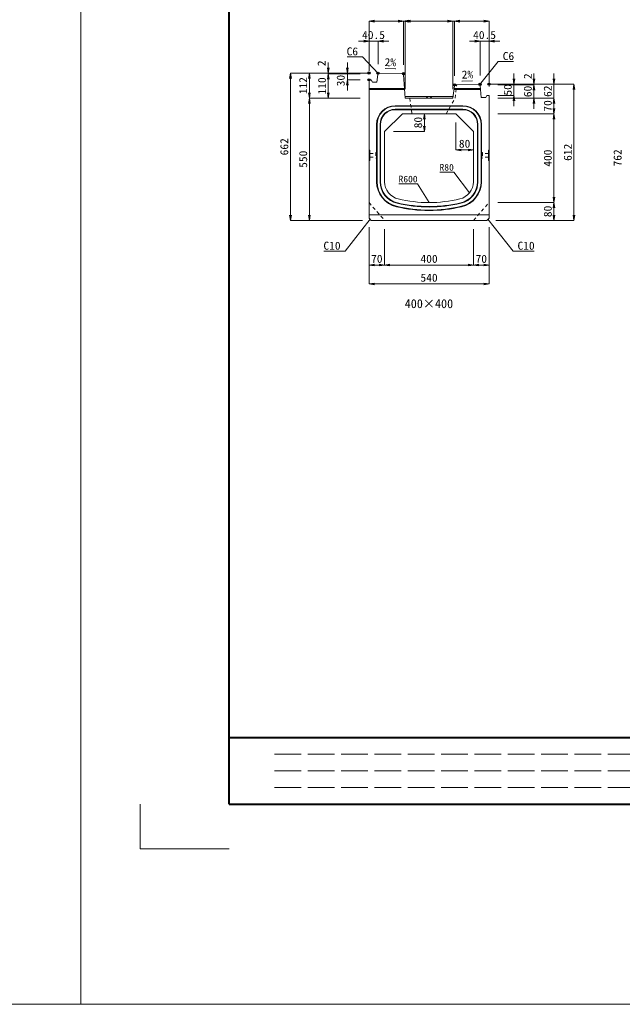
# Model space of a CAD drawing. Units: millimetres at full size, sheet at 1:20. Extents: x -1267 to 18002, y -8037 to 7143.
# Drawn here: x 8593 to 11304, y -8037 to -3606 of the extents above; entities that cross this region are included whole.
import ezdxf
from ezdxf.enums import TextEntityAlignment as Align

# ---------------------------------------------------------------- set-up
doc = ezdxf.new("R2010")
doc.units = ezdxf.units.MM
doc.header["$LTSCALE"] = 20
doc.header["$PDMODE"] = 32
doc.header["$PDSIZE"] = 10
doc.linetypes.add('DASHED', pattern=[7.5, 6, -1.5])
doc.linetypes.add('USER1', pattern=[1.35, 0.75, -0.6])
for name, color, linetype, lineweight in [('0_2', 5, 'Continuous', 13), ('Defpoints_3', 1, 'Continuous', 13), ('インサート', 3, 'USER1', 9), ('図枠', 7, 'Continuous', 5), ('寸法線', 7, 'Continuous', 13), ('引出線', 4, 'Continuous', 13), ('排水孔', 30, 'USER1', 9), ('本体', 2, 'Continuous', 13), ('目地', 132, 'Continuous', 5)]:
    doc.layers.add(name, color=color, linetype=linetype, lineweight=lineweight)
doc.layers.add('作業エリア', color=11, linetype='Continuous')
doc.layers.add('文字', color=7, linetype='Continuous')
doc.styles.add('ＭＳ 明朝', font='')
doc.styles.get('ＭＳ 明朝').set_extended_font_data('MS Mincho')

# ---------------------------------------------------------------- blocks, each defined once
blk = doc.blocks.new('open_arrow')
at = {"color": 0, "linetype": 'Continuous', "lineweight": -2}
blk.add_lwpolyline([(7.5, 1.25), (0, 0), (7.5, -1.25)], dxfattribs=at)

msp = doc.modelspace()

# ---------------------------------------------------------------- linework, layer by layer
at = {"layer": '0_2'}
for p, q in [((8867.22, 7143.28), (8867.22, -8037.05)), ((-1267.22, -8037.05), (18001.66, -8037.05))]:
    msp.add_line(p, q, dxfattribs=at)
at = {"layer": 'Defpoints_3'}
for p, q in [((9134.44, -7136.97), (9134.44, -7336.97)), ((9134.44, -7136.97), (9134.44, -7336.97)), ((9134.44, -7136.97), (9134.44, -7336.97)), ((9134.44, -7336.97), (9534.44, -7336.97)), ((9134.44, -7336.97), (9534.44, -7336.97)), ((9134.44, -7336.97), (9534.44, -7336.97))]:
    msp.add_line(p, q, dxfattribs=at)
at = {"layer": 'インサート'}
for p, q in [((10167.64, -4207.31), (10194.64, -4207.31)), ((10167.64, -4207.31), (10167.64, -4224.31)), ((10197.64, -4203.31), (10194.64, -4203.31)), ((10194.64, -4203.31), (10194.64, -4228.31)), ((10197.64, -4228.31), (10197.64, -4203.31)), ((10671.24, -4203.31), (10674.24, -4203.31)), ((10671.24, -4228.31), (10671.24, -4203.31)), ((10674.24, -4203.31), (10674.24, -4228.31)), ((10701.24, -4207.31), (10674.24, -4207.31)), ((10701.24, -4207.31), (10701.24, -4224.31)), ((10167.64, -4224.31), (10194.64, -4224.31)), ((10194.64, -4228.31), (10197.64, -4228.31)), ((10674.24, -4228.31), (10671.24, -4228.31)), ((10701.24, -4224.31), (10674.24, -4224.31))]:
    msp.add_line(p, q, dxfattribs=at)
at = {"layer": '作業エリア'}
for p in [(10164.44, -3845.81), (10204.94, -3846.59), (10204.94, -3846.62), (10319.44, -3848.81), (10164.44, -3876.59), (10549.44, -3898.81), (10663.94, -3896.59), (10663.94, -3896.59), (10704.44, -3895.81)]:
    msp.add_point(p, dxfattribs=at)
at = {"layer": '図枠', "lineweight": 40}
for p, q in [((9534.44, -7136.97), (9534.44, -1596.97)), ((9534.44, -6836.97), (17334.44, -6836.97)), ((9534.44, -7136.97), (17334.44, -7136.97))]:
    msp.add_line(p, q, dxfattribs=at)
at = {"layer": '図枠', "linetype": 'DASHED', "lineweight": 9}
for p, q in [((12859.44, -6911.97), (9734.44, -6911.97)), ((12859.44, -6986.97), (9734.44, -6986.97)), ((12859.44, -7061.97), (9734.44, -7061.97))]:
    msp.add_line(p, q, dxfattribs=at)
at = {"layer": '寸法線'}
for p, q in [((10164.44, -3612.5), (10367.44, -3612.5)), ((10164.44, -3836.59), (10164.44, -3612.5)), ((10271.44, -3612.5), (10374.94, -3612.5)), ((10319.44, -3808.81), (10319.44, -3612.5)), ((10319.44, -3808.81), (10319.44, -3612.5)), ((10326.94, -3918.81), (10326.94, -3612.5)), ((10326.94, -3612.5), (10541.94, -3612.5)), ((10326.94, -3918.81), (10326.94, -3612.5)), ((10493.94, -3612.5), (10597.44, -3612.5)), ((10541.94, -3918.81), (10541.94, -3612.5)), ((10541.94, -3918.81), (10541.94, -3612.5)), ((10549.44, -3858.81), (10549.44, -3612.5)), ((10549.44, -3612.5), (10704.44, -3612.5)), ((10549.44, -3858.81), (10549.44, -3612.5)), ((10704.44, -3906.59), (10704.44, -3612.5)), ((10116.44, -3702.5), (10252.94, -3702.5)), ((10164.44, -3836.62), (10164.44, -3702.5)), ((10204.94, -3806.62), (10204.94, -3702.5)), ((10615.94, -3702.5), (10752.44, -3702.5)), ((10663.94, -3856.59), (10663.94, -3702.5)), ((10704.44, -3906.59), (10704.44, -3702.5)), ((9980.93, -3896.81), (9980.93, -3798.62)), ((10066.9, -3924.62), (10066.9, -3798.62)), ((9810.93, -4508.81), (9810.93, -3846.62)), ((10164.94, -3846.62), (9810.93, -3846.62)), ((9895.93, -3958.81), (9895.93, -3846.62)), ((10164.94, -3846.62), (9895.93, -3846.62)), ((10164.94, -3846.62), (9980.93, -3846.62)), ((9980.93, -3958.81), (9980.93, -3848.81)), ((10124.44, -3848.81), (9980.93, -3848.81)), ((10124.44, -3848.81), (9980.93, -3848.81)), ((10164.94, -3846.62), (10066.9, -3846.62)), ((10816.53, -3994.59), (10816.53, -3848.59)), ((10906.53, -3946.81), (10906.53, -3848.59)), ((10996.53, -4006.81), (10996.53, -3848.59)), ((10124.44, -3876.62), (10066.9, -3876.62)), ((10703.94, -3896.59), (10996.53, -3896.59)), ((10703.94, -3896.59), (10906.53, -3896.59)), ((10703.94, -3896.59), (11086.53, -3896.59)), ((10703.94, -3896.59), (10816.53, -3896.59)), ((10744.44, -3898.81), (10906.53, -3898.81)), ((10744.44, -3898.81), (10906.53, -3898.81)), ((10906.53, -4006.81), (10906.53, -3898.81)), ((11086.53, -4508.81), (11086.53, -3896.59)), ((9895.93, -4508.81), (9895.93, -3958.81)), ((10124.44, -3958.81), (9895.93, -3958.81)), ((10124.44, -3958.81), (9895.93, -3958.81)), ((10124.44, -3958.81), (9980.93, -3958.81)), ((10744.44, -3946.59), (10816.53, -3946.59)), ((10744.44, -3958.81), (10996.53, -3958.81)), ((10744.44, -3958.81), (10996.53, -3958.81)), ((10744.44, -3958.81), (10906.53, -3958.81)), ((10996.53, -4028.81), (10996.53, -3958.81)), ((10413.29, -4108.81), (10413.29, -4028.81)), ((10744.44, -4028.81), (10996.53, -4028.81)), ((10744.44, -4028.81), (10996.53, -4028.81)), ((10996.53, -4428.81), (10996.53, -4028.81)), ((10554.44, -4068.81), (10554.44, -4191.89)), ((10274.44, -4108.81), (10413.29, -4108.81)), ((10554.44, -4191.89), (10634.44, -4191.89)), ((10744.44, -4428.81), (10996.53, -4428.81)), ((10744.44, -4428.81), (10996.53, -4428.81)), ((10996.53, -4508.81), (10996.53, -4428.81)), ((10134.44, -4508.81), (9810.93, -4508.81)), ((10134.44, -4508.81), (9895.93, -4508.81)), ((10734.44, -4508.81), (10996.53, -4508.81)), ((10734.44, -4508.81), (11086.53, -4508.81)), ((10164.44, -4538.81), (10164.44, -4709.96)), ((10164.44, -4538.81), (10164.44, -4794.96)), ((10234.44, -4548.81), (10234.44, -4709.96)), ((10234.44, -4548.81), (10234.44, -4709.96)), ((10634.44, -4548.81), (10634.44, -4709.96)), ((10634.44, -4548.81), (10634.44, -4709.96)), ((10704.44, -4538.81), (10704.44, -4709.96)), ((10704.44, -4538.81), (10704.44, -4794.96)), ((10164.44, -4709.96), (10234.44, -4709.96)), ((10234.44, -4709.96), (10634.44, -4709.96)), ((10634.44, -4709.96), (10704.44, -4709.96)), ((10164.44, -4794.96), (10704.44, -4794.96))]:
    msp.add_line(p, q, dxfattribs=at)
at = {"layer": '引出線'}
for points in [[(10207.57, -3849.62), (10135.03, -3773.65), (10066.69, -3773.65)], [(10661.19, -3899.64), (10745.95, -3794.53), (10814.3, -3794.53)], [(10285.38, -3826.53), (10236.64, -3825.55), (10285.39, -3826.53)], [(10581.93, -3881.94), (10630.64, -3880.96), (10581.89, -3881.94)], [(10617.2, -4384.38), (10545.94, -4291.27), (10483.71, -4291.27)], [(10434.44, -4428.81), (10383.07, -4344.06), (10298.9, -4344.06)], [(10169.44, -4503.81), (10056.46, -4648.24), (9961.79, -4648.24)], [(10699.44, -4503.81), (10812.42, -4648.24), (10907.09, -4648.24)]]:
    msp.add_lwpolyline(points, dxfattribs=at)
at = {"layer": '排水孔'}
for p, q in [((10551.94, -3958.81), (10559.46, -3898.61)), ((10347.44, -3958.81), (10357.44, -4028.81)), ((10421.94, -3950.81), (10429.44, -3958.81)), ((10439.44, -3958.81), (10446.94, -3950.81)), ((10511.44, -4028.81), (10551.94, -3958.81))]:
    msp.add_line(p, q, dxfattribs=at)
at = {"layer": '本体'}
for p, q in [((10204.19, -3852.54), (10199.94, -3886.59)), ((10210.94, -3846.71), (10204.19, -3852.54)), ((10174.44, -3876.59), (10164.44, -3876.59)), ((10164.44, -4498.81), (10164.44, -3876.59)), ((10179.44, -3886.59), (10174.44, -3876.59)), ((10199.94, -3886.59), (10179.44, -3886.59)), ((10657.94, -3896.71), (10554.63, -3898.7)), ((10657.94, -3896.71), (10664.44, -3902.57)), ((10664.44, -3902.57), (10668.94, -3956.59)), ((10326.94, -3958.81), (10541.94, -3958.81)), ((10668.94, -3956.59), (10689.44, -3956.59)), ((10689.44, -3956.59), (10694.44, -3946.59)), ((10694.44, -3946.59), (10704.44, -3946.59)), ((10704.44, -4498.81), (10704.44, -3946.59)), ((10234.44, -4108.81), (10314.44, -4028.81)), ((10314.44, -4028.81), (10554.44, -4028.81)), ((10554.44, -4028.81), (10634.44, -4108.81)), ((10234.44, -4334.77), (10234.44, -4108.81)), ((10634.44, -4108.81), (10634.44, -4334.77)), ((10174.44, -4508.81), (10164.44, -4498.81)), ((10174.44, -4508.81), (10694.44, -4508.81)), ((10694.44, -4508.81), (10704.44, -4498.81))]:
    msp.add_line(p, q, dxfattribs=at)
at = {"layer": '本体', "lineweight": 20}
for p, q in [((10313.94, -3848.7), (10210.94, -3846.71)), ((10326.94, -3958.81), (10319.81, -3854.29)), ((10548.79, -3903.96), (10541.94, -3958.81))]:
    msp.add_line(p, q, dxfattribs=at)
at = {"layer": '本体', "lineweight": 9}
for p, q in [((10326.39, -3950.81), (10542.94, -3950.81)), ((10164.44, -4191.31), (10167.64, -4193.31)), ((10167.64, -4193.31), (10167.64, -4238.31)), ((10704.44, -4191.31), (10701.24, -4193.31)), ((10701.24, -4193.31), (10701.24, -4238.31)), ((10167.64, -4238.31), (10164.44, -4240.31)), ((10701.24, -4238.31), (10704.44, -4240.31)), ((10164.44, -4483.81), (10704.44, -4483.81))]:
    msp.add_line(p, q, dxfattribs=at)
at = {"layer": '本体', "linetype": 'USER1', "lineweight": 9}
for p, q in [((10164.44, -4428.81), (10234.44, -4508.81)), ((10634.44, -4508.81), (10704.44, -4428.81))]:
    msp.add_line(p, q, dxfattribs=at)
at = {"layer": '本体', "lineweight": 20}
msp.add_arc((10313.83, -3854.7), 6, 3.90049, 88.89119, dxfattribs=at)
at = {"layer": '本体'}
for centre, radius, start, end in [((10554.75, -3904.7), 6, 91.10881, 172.87498), ((10314.44, -4334.77), 80, 180, 256.65764), ((10554.44, -4334.77), 80, 283.34236, 0), ((10434.44, -3828.81), 600, 256.65764, 283.34236)]:
    msp.add_arc(centre, radius, start, end, dxfattribs=at)
at = {"layer": '目地'}
for p, q in [((10164.44, -3915.81), (10324.01, -3915.81)), ((10164.44, -3919.81), (10324.28, -3919.81)), ((10665.87, -3919.81), (10546.81, -3919.81)), ((10665.54, -3915.81), (10547.31, -3915.81)), ((10586.44, -3992.81), (10282.44, -3992.81)), ((10586.44, -3994.81), (10282.44, -3994.81)), ((10586.44, -4008.81), (10282.44, -4008.81)), ((10586.44, -4010.81), (10282.44, -4010.81)), ((10198.44, -4076.81), (10198.44, -4334.77)), ((10200.44, -4076.81), (10200.44, -4334.77)), ((10214.44, -4076.81), (10214.44, -4334.77)), ((10216.44, -4076.81), (10216.44, -4334.77)), ((10652.44, -4334.77), (10652.44, -4076.81)), ((10654.44, -4334.77), (10654.44, -4076.81)), ((10668.44, -4334.77), (10668.44, -4076.81)), ((10670.44, -4334.77), (10670.44, -4076.81))]:
    msp.add_line(p, q, dxfattribs=at)
for centre, radius, start, end in [((10282.44, -4076.81), 84, 90, 180), ((10282.44, -4076.81), 82, 90, 180), ((10282.44, -4076.81), 68, 90, 180), ((10282.44, -4076.81), 66, 90, 180), ((10586.44, -4076.81), 84, 0, 90), ((10586.44, -4076.81), 82, 0, 90), ((10586.44, -4076.81), 68, 0, 90), ((10586.44, -4076.81), 66, 0, 90), ((10314.44, -4334.77), 116, 180, 256.65764), ((10314.44, -4334.77), 114, 180, 256.65764), ((10314.44, -4334.77), 100, 180, 256.65764), ((10314.44, -4334.77), 98, 180, 256.65764), ((10554.44, -4334.77), 98, 283.34236, 0), ((10554.44, -4334.77), 100, 283.34236, 0), ((10554.44, -4334.77), 114, 283.34236, 0), ((10554.44, -4334.77), 116, 283.34236, 0), ((10434.44, -3828.81), 618, 256.65764, 283.34236), ((10434.44, -3828.81), 636, 256.65764, 283.34236), ((10434.44, -3828.81), 634, 256.65764, 283.34236), ((10434.44, -3828.81), 620, 256.65764, 283.34236)]:
    msp.add_arc(centre, radius, start, end, dxfattribs=at)

# ---------------------------------------------------------------- block references
at = {"layer": '寸法線', "xscale": 3.2, "yscale": 3.2}
for p in [(10164.44, -3612.5), (10319.44, -3612.5), (10326.94, -3612.5), (10326.94, -3612.5), (10549.44, -3612.5), (10549.44, -3612.5), (10204.94, -3702.5), (10704.44, -3702.5), (10554.44, -4191.89), (10164.44, -4709.96), (10234.44, -4709.96), (10634.44, -4709.96), (10164.44, -4794.96)]:
    msp.add_blockref('open_arrow', p, dxfattribs=at)
for p, rotation in [((10319.44, -3612.5), 180), ((10541.94, -3612.5), 180), ((10541.94, -3612.5), 180), ((10704.44, -3612.5), 180), ((10164.44, -3702.5), 180), ((10663.94, -3702.5), 180), ((9810.93, -3846.62), 270), ((9895.93, -3846.62), 270), ((9980.93, -3846.62), 90), ((9980.93, -3848.81), 270), ((9980.93, -3848.81), 270), ((10066.9, -3846.62), 90), ((10066.9, -3876.62), 270), ((10816.53, -3896.59), 90), ((10906.53, -3896.59), 90), ((10906.53, -3898.81), 270), ((10906.53, -3898.81), 270), ((10996.53, -3896.59), 90), ((11086.53, -3896.59), 270), ((9895.93, -3958.81), 90), ((9980.93, -3958.81), 90), ((9895.93, -3958.81), 270), ((10816.53, -3946.59), 270), ((10906.53, -3958.81), 270), ((10996.53, -3958.81), 270), ((10996.53, -3958.81), 270), ((10413.29, -4028.81), 270), ((10996.53, -4028.81), 90), ((10996.53, -4028.81), 270), ((10413.29, -4108.81), 90), ((10634.44, -4191.89), 180), ((10996.53, -4428.81), 90), ((10996.53, -4428.81), 270), ((9810.93, -4508.81), 90), ((9895.93, -4508.81), 90), ((10996.53, -4508.81), 90), ((11086.53, -4508.81), 90), ((10234.44, -4709.96), 180), ((10634.44, -4709.96), 180), ((10704.44, -4709.96), 180), ((10704.44, -4794.96), 180)]:
    msp.add_blockref('open_arrow', p, dxfattribs=dict(at, rotation=rotation))
at = {"layer": '引出線'}
for p, xscale, yscale, rotation in [((10207.57, -3849.62), 0.16, 0.16, 133.7), ((10285.38, -3826.53), 0.16, 0.16, 178.9), ((10581.93, -3881.94), 0.16, 0.16, 1.1), ((10661.19, -3899.64), 0.16, 0.16, 51.1), ((10617.2, -4384.38), 0.133, 0.133, 127.4), ((10434.44, -4428.81), 0.133, 0.133, 121.2), ((10169.44, -4503.81), 0.16, 0.16, 232), ((10699.44, -4503.81), 0.16, 0.16, 308)]:
    msp.add_blockref('open_arrow', p, dxfattribs=dict(at, xscale=xscale, yscale=yscale, rotation=rotation))

# ---------------------------------------------------------------- texts
at = {"layer": '寸法線', "style": 'ＭＳ 明朝', "width": 1.05}
for s, p in [('40.5', (10184.69, -3674.5)), ('40.5', (10684.19, -3674.5)), ('80', (10594.44, -4163.89)), ('70', (10199.44, -4681.96)), ('400', (10434.44, -4681.96)), ('70', (10669.44, -4681.96)), ('540', (10434.44, -4766.96))]:
    msp.add_text(s, height=36.03, dxfattribs=at).set_placement(p, align=Align.MIDDLE_CENTER)
for s, p in [('2', (9950.93, -3802.04)), ('2', (10878.53, -3860.32)), ('112', (9867.93, -3902.71)), ('110', (9952.93, -3903.81)), ('30', (10036.9, -3879.71)), ('50', (10788.53, -3921.59)), ('60', (10878.53, -3928.81)), ('62', (10968.53, -3927.7)), ('70', (10968.53, -3993.81)), ('80', (10385.29, -4068.81)), ('662', (9782.93, -4177.71)), ('550', (9867.93, -4233.81)), ('400', (10968.53, -4228.81)), ('612', (11058.53, -4202.7)), ('762', (11282.7, -4227.71)), ('80', (10968.53, -4468.81))]:
    msp.add_text(s, height=36.03, rotation=90, dxfattribs=at).set_placement(p, align=Align.MIDDLE_CENTER)
at = {"layer": '引出線', "style": 'ＭＳ 明朝', "width": 1.05}
for s, height, p in [('C6', 36.03, (10115.03, -3730.45)), ('R80', 30.02, (10545.94, -4255.27)), ('R600', 30.02, (10383.07, -4308.06)), ('C10', 36.03, (10036.46, -4605.04))]:
    msp.add_text(s, height=height, dxfattribs=at).set_placement(p, align=Align.TOP_RIGHT)
for s, p in [('C6', (10765.95, -3751.33)), ('C10', (10832.42, -4605.04))]:
    msp.add_text(s, height=36.03, dxfattribs=at).set_placement(p, align=Align.TOP_LEFT)
msp.add_text('2%', height=36.03, rotation=358.854, dxfattribs=at).set_placement((10286.32, -3779.64), align=Align.TOP_RIGHT)
msp.add_text('2%', height=36.03, rotation=1.146, dxfattribs=at).set_placement((10580.95, -3835.04), align=Align.TOP_LEFT)
at = {"layer": '文字', "style": 'ＭＳ 明朝'}
msp.add_text('400×400', height=40.03, dxfattribs=at).set_placement((10433.96, -4883.78), align=Align.MIDDLE_CENTER)

doc.saveas('drawing.dxf')
